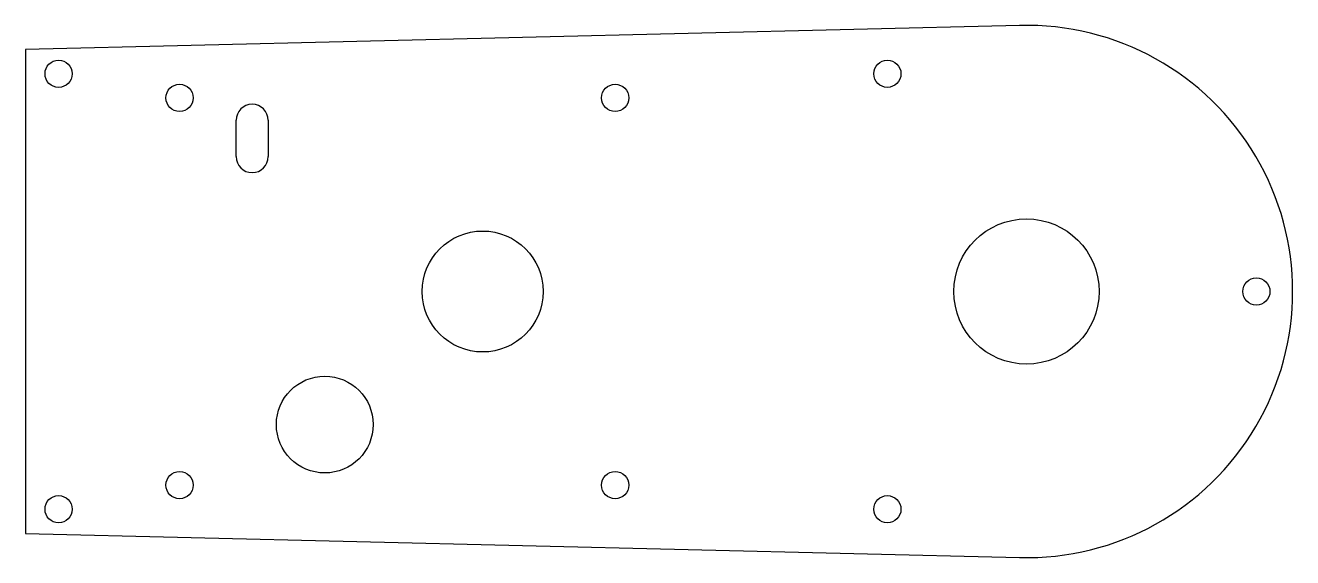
# Model space of a CAD drawing. Header units: millimetres. Extents: x 62 to 272, y -44 to 44.
import ezdxf

# ---------------------------------------------------------------- set-up
doc = ezdxf.new("R2010")
doc.units = ezdxf.units.MM
doc.layers.add('cut', color=7, linetype='Continuous')

msp = doc.modelspace()

# ---------------------------------------------------------------- linework, layer by layer
at = {"layer": 'cut'}
for p, q in [((226.87, 43.99), (62.5, 40)), ((62.5, 40), (62.5, -40)), ((97.35, 22.3), (97.35, 28.3)), ((102.65, 28.3), (102.65, 22.3)), ((62.5, -40), (226.87, -43.99))]:
    msp.add_line(p, q, dxfattribs=at)
for centre, radius in [((68, 36), 2.25), ((205, 36), 2.25), ((88, 32), 2.25), ((160, 32), 2.25), ((228, 0), 12), ((138.1, 0), 10), ((266, 0), 2.25), ((112, -22), 8), ((88, -32), 2.25), ((160, -32), 2.25), ((68, -36), 2.25), ((205, -36), 2.25)]:
    msp.add_circle(centre, radius, dxfattribs=at)
for centre, radius, start, end in [((228, 0), 44, -451.4723, -268.5277), ((100, 28.3), 2.65, -360, -180), ((100, 22.3), 2.65, -180, 0)]:
    msp.add_arc(centre, radius, start, end, dxfattribs=at)

doc.saveas('drawing.dxf')
